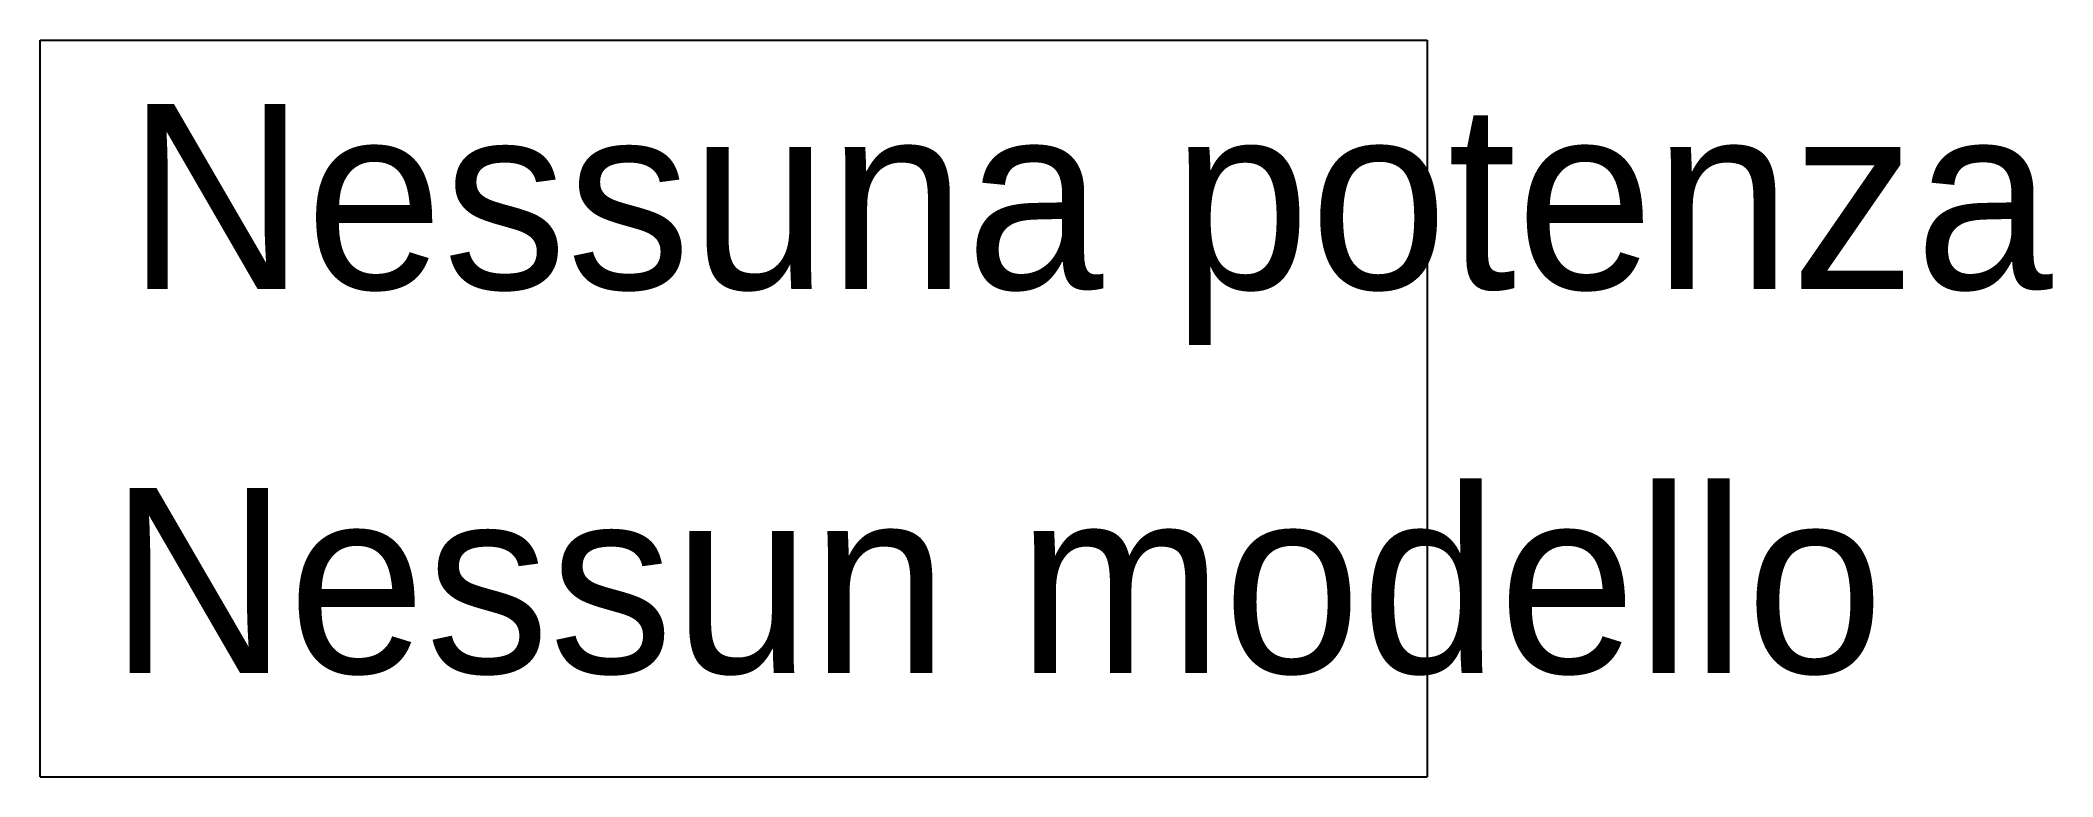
# Model space of a CAD drawing. Extents: x 253.33 to 255.5, y 245.25 to 246.05.
import ezdxf

# ---------------------------------------------------------------- set-up
doc = ezdxf.new("R2010")
doc.units = 0
doc.layers.get('0').update_dxf_attribs({"linetype": 'CONTINUOUS'})

# ---------------------------------------------------------------- blocks, each defined once
blk = doc.blocks.new('ETICHETTA')
at = {"color": 7, "linetype": 'CONTINUOUS'}
for p, q in [((0, 0), (0, 0.7963)), ((0, 0.7963), (1.499, 0.7963)), ((1.499, 0.7963), (1.499, 0)), ((0, 0), (1.499, 0))]:
    blk.add_line(p, q, dxfattribs=at)
for tag, p, flags in [('LINK', (0.0476, 1.2126), 9), ('RIF', (0.0743, 0.8938), 9), ('POTENZA', (0.0936, 0.5273), 8), ('MODELLO', (0.0747, 0.1121), 8)]:
    blk.add_attdef(tag, p, '', height=0.2, dxfattribs=dict(at, flags=flags))

msp = doc.modelspace()

# ---------------------------------------------------------------- block references
msp.add_blockref('ETICHETTA', (253.3254, 245.2487)).add_auto_attribs({'MODELLO': 'Nessun modello', 'POTENZA': 'Nessuna potenza'})

doc.saveas('drawing.dxf')
